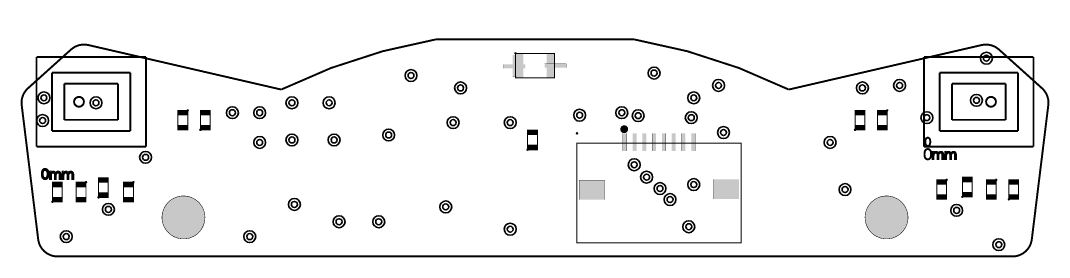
# Model space of a CAD drawing. Header units: millimetres. Extents: x -27.2 to 25.5, y -0.1 to 12.1.
import ezdxf

# ---------------------------------------------------------------- set-up
doc = ezdxf.new("R2010")
doc.units = ezdxf.units.MM
doc.header["$MEASUREMENT"] = 0
for name, color, linetype, true_color in [('Board-Outline-Layer', 7, 'Continuous', 0xff00ff), ('Component-Marking-Layer', 7, 'Continuous', 0x66ffcc), ('Component-Shape-Layer', 7, 'Continuous', 0x00cccc), ('Document-Layer', 7, 'Continuous', 0xffffff), ('Hole-Layer', 7, 'Continuous', 0x222222), ('Multi-Layer', 7, 'Continuous', 0xc0c0c0), ('Pin-Soldering-Layer', 7, 'Continuous', 0xcc9999)]:
    doc.layers.add(name, color=color, linetype=linetype, true_color=true_color)

msp = doc.modelspace()

# ---------------------------------------------------------------- hatches: boundary and pattern name
at = {"layer": 'Component-Marking-Layer'}
for points in [[(-1.949, 10.404, 1), (-1.829, 10.404, 1)], [(-1.949, 10.404, 1), (-1.829, 10.404, 1)], [(-18.733, 7.485, 1), (-18.613, 7.485, 1)], [(-18.733, 7.485, 1), (-18.613, 7.485, 1)], [(17.081, 7.485, 1), (17.201, 7.485, 1)], [(17.081, 7.485, 1), (17.201, 7.485, 1)], [(-18.083, 6.485, 1), (-17.963, 6.485, 1)], [(-18.083, 6.485, 1), (-17.963, 6.485, 1)], [(1.201, 6.31, 1), (1.321, 6.31, 1)], [(1.201, 6.31, 1), (1.321, 6.31, 1)], [(15.438, 6.485, 1), (15.558, 6.485, 1)], [(15.438, 6.485, 1), (15.558, 6.485, 1)], [(-1.326, 5.469, 1), (-1.206, 5.469, 1)], [(-1.326, 5.469, 1), (-1.206, 5.469, 1)], [(-23.94, 3.802, 1), (-23.82, 3.802, 1)], [(-23.94, 3.802, 1), (-23.82, 3.802, 1)], [(-21.512, 3.802, 1), (-21.392, 3.802, 1)], [(-21.512, 3.802, 1), (-21.392, 3.802, 1)], [(20.129, 3.93, 1), (20.249, 3.93, 1)], [(20.129, 3.93, 1), (20.249, 3.93, 1)], [(22.669, 3.93, 1), (22.789, 3.93, 1)], [(22.669, 3.93, 1), (22.789, 3.93, 1)], [(-25.658, 2.802, 1), (-25.538, 2.802, 1)], [(-25.658, 2.802, 1), (-25.538, 2.802, 1)], [(-23.297, 3.026, 1), (-23.177, 3.026, 1)], [(-23.297, 3.026, 1), (-23.177, 3.026, 1)], [(20.934, 3.056, 1), (21.054, 3.056, 1)], [(20.934, 3.056, 1), (21.054, 3.056, 1)], [(23.312, 2.93, 1), (23.432, 2.93, 1)], [(23.312, 2.93, 1), (23.432, 2.93, 1)]]:
    msp.add_hatch(color=256, dxfattribs=at).paths.add_polyline_path(points)
at = {"layer": 'Document-Layer'}
for points in [[(-1.83, 9.223), (-2.03, 9.223), (-2.03, 10.323), (-1.83, 10.323)], [(-1.83, 9.223), (-2.03, 9.223), (-2.03, 10.323), (-1.83, 10.323)], [(-1.383, 9.839), (-1.383, 9.639), (-2.483, 9.639), (-2.483, 9.839)], [(-1.383, 9.839), (-1.383, 9.639), (-2.483, 9.639), (-2.483, 9.839)], [(-0.395, 9.67), (-0.395, 9.87), (0.705, 9.87), (0.705, 9.67)], [(-0.395, 9.67), (-0.395, 9.87), (0.705, 9.87), (0.705, 9.67)]]:
    msp.add_hatch(color=256, dxfattribs=at).paths.add_polyline_path(points)
at = {"layer": 'Multi-Layer'}
for points in [[(-19.989, 2, 1), (-17.789, 2, 1)], [(16.011, 2, 1), (18.211, 2, 1)]]:
    msp.add_hatch(color=256, dxfattribs=at).paths.add_polyline_path(points)
at = {"layer": 'Pin-Soldering-Layer'}
for points in [[(-1.889, 9.154), (-1.889, 10.404), (-1.489, 10.404), (-1.489, 9.154)], [(-1.889, 9.154), (-1.889, 10.404), (-1.489, 10.404), (-1.489, 9.154)], [(-0.289, 9.154), (-0.289, 10.404), (0.111, 10.404), (0.111, 9.154)], [(-0.289, 9.154), (-0.289, 10.404), (0.111, 10.404), (0.111, 9.154)], [(-18.673, 7.485), (-18.673, 7.235), (-19.173, 7.235), (-19.173, 7.485)], [(-18.673, 7.485), (-18.673, 7.235), (-19.173, 7.235), (-19.173, 7.485)], [(-18.023, 7.485), (-17.523, 7.485), (-17.523, 7.235), (-18.023, 7.235)], [(-18.023, 7.485), (-17.523, 7.485), (-17.523, 7.235), (-18.023, 7.235)], [(15.498, 7.485), (15.998, 7.485), (15.998, 7.235), (15.498, 7.235)], [(15.498, 7.485), (15.998, 7.485), (15.998, 7.235), (15.498, 7.235)], [(17.141, 7.485), (17.141, 7.235), (16.641, 7.235), (16.641, 7.485)], [(17.141, 7.485), (17.141, 7.235), (16.641, 7.235), (16.641, 7.485)], [(-18.673, 6.485), (-19.173, 6.485), (-19.173, 6.735), (-18.673, 6.735)], [(-18.673, 6.485), (-19.173, 6.485), (-19.173, 6.735), (-18.673, 6.735)], [(-18.023, 6.485), (-18.023, 6.735), (-17.523, 6.735), (-17.523, 6.485)], [(-18.023, 6.485), (-18.023, 6.735), (-17.523, 6.735), (-17.523, 6.485)], [(-1.266, 6.22), (-1.266, 6.47), (-0.766, 6.47), (-0.766, 6.22)], [(-1.266, 6.22), (-1.266, 6.47), (-0.766, 6.47), (-0.766, 6.22)], [(15.498, 6.485), (15.498, 6.735), (15.998, 6.735), (15.998, 6.485)], [(15.498, 6.485), (15.498, 6.735), (15.998, 6.735), (15.998, 6.485)], [(17.141, 6.485), (16.641, 6.485), (16.641, 6.735), (17.141, 6.735)], [(17.141, 6.485), (16.641, 6.485), (16.641, 6.735), (17.141, 6.735)], [(3.611, 6.31), (3.811, 6.31), (3.811, 5.41), (3.611, 5.41)], [(3.611, 6.31), (3.811, 6.31), (3.811, 5.41), (3.611, 5.41)], [(4.111, 6.31), (4.311, 6.31), (4.311, 5.41), (4.111, 5.41)], [(4.111, 6.31), (4.311, 6.31), (4.311, 5.41), (4.111, 5.41)], [(4.611, 6.31), (4.811, 6.31), (4.811, 5.41), (4.611, 5.41)], [(4.611, 6.31), (4.811, 6.31), (4.811, 5.41), (4.611, 5.41)], [(5.111, 6.31), (5.311, 6.31), (5.311, 5.41), (5.111, 5.41)], [(5.111, 6.31), (5.311, 6.31), (5.311, 5.41), (5.111, 5.41)], [(5.611, 6.31), (5.811, 6.31), (5.811, 5.41), (5.611, 5.41)], [(5.611, 6.31), (5.811, 6.31), (5.811, 5.41), (5.611, 5.41)], [(6.111, 6.31), (6.311, 6.31), (6.311, 5.41), (6.111, 5.41)], [(6.111, 6.31), (6.311, 6.31), (6.311, 5.41), (6.111, 5.41)], [(6.611, 6.31), (6.811, 6.31), (6.811, 5.41), (6.611, 5.41)], [(6.611, 6.31), (6.811, 6.31), (6.811, 5.41), (6.611, 5.41)], [(7.111, 6.31), (7.311, 6.31), (7.311, 5.41), (7.111, 5.41)], [(7.111, 6.31), (7.311, 6.31), (7.311, 5.41), (7.111, 5.41)], [(-0.766, 5.72), (-0.766, 5.47), (-1.266, 5.47), (-1.266, 5.72)], [(-0.766, 5.72), (-0.766, 5.47), (-1.266, 5.47), (-1.266, 5.72)], [(-25.598, 3.802), (-25.098, 3.802), (-25.098, 3.552), (-25.598, 3.552)], [(-25.598, 3.802), (-25.098, 3.802), (-25.098, 3.552), (-25.598, 3.552)], [(-23.88, 3.802), (-23.88, 3.552), (-24.38, 3.552), (-24.38, 3.802)], [(-23.88, 3.802), (-23.88, 3.552), (-24.38, 3.552), (-24.38, 3.802)], [(-23.237, 3.778), (-23.237, 4.028), (-22.737, 4.028), (-22.737, 3.778)], [(-23.237, 3.778), (-23.237, 4.028), (-22.737, 4.028), (-22.737, 3.778)], [(-21.452, 3.802), (-21.452, 3.552), (-21.952, 3.552), (-21.952, 3.802)], [(-21.452, 3.802), (-21.452, 3.552), (-21.952, 3.552), (-21.952, 3.802)], [(1.371, 2.911), (1.371, 3.911), (2.671, 3.911), (2.671, 2.911)], [(1.371, 2.911), (1.371, 3.911), (2.671, 3.911), (2.671, 2.911)], [(8.251, 2.947), (8.251, 3.947), (9.551, 3.947), (9.551, 2.947)], [(8.251, 2.947), (8.251, 3.947), (9.551, 3.947), (9.551, 2.947)], [(20.189, 3.93), (20.189, 3.68), (19.689, 3.68), (19.689, 3.93)], [(20.189, 3.93), (20.189, 3.68), (19.689, 3.68), (19.689, 3.93)], [(20.994, 3.807), (20.994, 4.057), (21.494, 4.057), (21.494, 3.807)], [(20.994, 3.807), (20.994, 4.057), (21.494, 4.057), (21.494, 3.807)], [(22.729, 3.93), (22.729, 3.68), (22.229, 3.68), (22.229, 3.93)], [(22.729, 3.93), (22.729, 3.68), (22.229, 3.68), (22.229, 3.93)], [(23.372, 3.93), (23.872, 3.93), (23.872, 3.68), (23.372, 3.68)], [(23.372, 3.93), (23.872, 3.93), (23.872, 3.68), (23.372, 3.68)], [(-22.737, 3.278), (-22.737, 3.028), (-23.237, 3.028), (-23.237, 3.278)], [(-22.737, 3.278), (-22.737, 3.028), (-23.237, 3.028), (-23.237, 3.278)], [(20.189, 2.93), (19.689, 2.93), (19.689, 3.18), (20.189, 3.18)], [(20.189, 2.93), (19.689, 2.93), (19.689, 3.18), (20.189, 3.18)], [(21.494, 3.307), (21.494, 3.057), (20.994, 3.057), (20.994, 3.307)], [(21.494, 3.307), (21.494, 3.057), (20.994, 3.057), (20.994, 3.307)], [(22.729, 2.93), (22.229, 2.93), (22.229, 3.18), (22.729, 3.18)], [(22.729, 2.93), (22.229, 2.93), (22.229, 3.18), (22.729, 3.18)], [(23.372, 2.93), (23.372, 3.18), (23.872, 3.18), (23.872, 2.93)], [(23.372, 2.93), (23.372, 3.18), (23.872, 3.18), (23.872, 2.93)], [(-25.598, 2.802), (-25.598, 3.052), (-25.098, 3.052), (-25.098, 2.802)], [(-25.598, 2.802), (-25.598, 3.052), (-25.098, 3.052), (-25.098, 2.802)], [(-23.88, 2.802), (-24.38, 2.802), (-24.38, 3.052), (-23.88, 3.052)], [(-23.88, 2.802), (-24.38, 2.802), (-24.38, 3.052), (-23.88, 3.052)], [(-21.452, 2.802), (-21.952, 2.802), (-21.952, 3.052), (-21.452, 3.052)], [(-21.452, 2.802), (-21.952, 2.802), (-21.952, 3.052), (-21.452, 3.052)]]:
    msp.add_hatch(color=256, dxfattribs=at).paths.add_polyline_path(points)

# ---------------------------------------------------------------- linework, layer by layer
at = {"layer": 'Board-Outline-Layer', "const_width": 0.1}
for points in [[(-13.884, 8.553, -0.071), (-5.981, 11.12)], [(4.203, 11.12, -0.071), (12.106, 8.553)], [(-24.65, 10.6, -0.245), (-23.756, 10.832)], [(21.978, 10.832, -0.245), (22.872, 10.6)], [(-27.173, 7.756, -0.245), (-26.849, 8.621)], [(25.071, 8.621, -0.245), (25.395, 7.756)], [(-25.336, 0, -0.379), (-26.328, 0.878)], [(24.55, 0.878, -0.379), (23.558, 0)]]:
    msp.add_lwpolyline(points, format="xyb", dxfattribs=at)
at = {"layer": 'Board-Outline-Layer'}
for points, const_width in [([(-5.981, 11.12), (4.203, 11.12)], 0.0991), ([(-26.849, 8.621), (-24.65, 10.6)], 0.1), ([(-23.756, 10.832), (-13.884, 8.553)], 0.1), ([(12.106, 8.553), (21.978, 10.832)], 0.1), ([(22.872, 10.6), (25.071, 8.621)], 0.1), ([(-26.328, 0.878), (-27.173, 7.756)], 0.1), ([(25.395, 7.756), (24.55, 0.878)], 0.1), ([(23.558, 0), (-25.336, 0)], 0.1)]:
    msp.add_lwpolyline(points, dxfattribs=dict(at, const_width=const_width))
at = {"layer": 'Component-Marking-Layer', "const_width": 0.00508}
for points in [[(-1.949, 10.404, 1), (-1.829, 10.404, 1)], [(-1.949, 10.404, 1), (-1.829, 10.404, 1)], [(1.201, 6.31, 1), (1.321, 6.31, 1)], [(1.201, 6.31, 1), (1.321, 6.31, 1)], [(-1.326, 5.469, 1), (-1.206, 5.469, 1)], [(-1.326, 5.469, 1), (-1.206, 5.469, 1)]]:
    msp.add_lwpolyline(points, format="xyb", close=True, dxfattribs=at)
for points in [[(-18.733, 7.485, 1), (-18.613, 7.485), (-18.613, 7.485, 1), (-18.733, 7.485)], [(-18.733, 7.485, 1), (-18.613, 7.485), (-18.613, 7.485, 1), (-18.733, 7.485)], [(17.081, 7.485, 1), (17.201, 7.485), (17.201, 7.485, 1), (17.081, 7.485)], [(17.081, 7.485, 1), (17.201, 7.485), (17.201, 7.485, 1), (17.081, 7.485)], [(-18.083, 6.485, 1), (-17.963, 6.485), (-17.963, 6.485, 1), (-18.083, 6.485)], [(-18.083, 6.485, 1), (-17.963, 6.485), (-17.963, 6.485, 1), (-18.083, 6.485)], [(15.438, 6.485, 1), (15.558, 6.485), (15.558, 6.485, 1), (15.438, 6.485)], [(15.438, 6.485, 1), (15.558, 6.485), (15.558, 6.485, 1), (15.438, 6.485)], [(-23.94, 3.802, 1), (-23.82, 3.802), (-23.82, 3.802, 1), (-23.94, 3.802)], [(-23.94, 3.802, 1), (-23.82, 3.802), (-23.82, 3.802, 1), (-23.94, 3.802)], [(-21.512, 3.802, 1), (-21.392, 3.802), (-21.392, 3.802, 1), (-21.512, 3.802)], [(-21.512, 3.802, 1), (-21.392, 3.802), (-21.392, 3.802, 1), (-21.512, 3.802)], [(20.129, 3.93, 1), (20.249, 3.93), (20.249, 3.93, 1), (20.129, 3.93)], [(20.129, 3.93, 1), (20.249, 3.93), (20.249, 3.93, 1), (20.129, 3.93)], [(22.669, 3.93, 1), (22.789, 3.93), (22.789, 3.93, 1), (22.669, 3.93)], [(22.669, 3.93, 1), (22.789, 3.93), (22.789, 3.93, 1), (22.669, 3.93)], [(-25.658, 2.802, 1), (-25.538, 2.802), (-25.538, 2.802, 1), (-25.658, 2.802)], [(-25.658, 2.802, 1), (-25.538, 2.802), (-25.538, 2.802, 1), (-25.658, 2.802)], [(-23.297, 3.026, 1), (-23.177, 3.026), (-23.177, 3.026, 1), (-23.297, 3.026)], [(-23.297, 3.026, 1), (-23.177, 3.026), (-23.177, 3.026, 1), (-23.297, 3.026)], [(20.934, 3.056, 1), (21.054, 3.056), (21.054, 3.056, 1), (20.934, 3.056)], [(20.934, 3.056, 1), (21.054, 3.056), (21.054, 3.056, 1), (20.934, 3.056)], [(23.312, 2.93, 1), (23.432, 2.93), (23.432, 2.93, 1), (23.312, 2.93)], [(23.312, 2.93, 1), (23.432, 2.93), (23.432, 2.93, 1), (23.312, 2.93)]]:
    msp.add_lwpolyline(points, format="xyb", dxfattribs=at)
at = {"layer": 'Component-Shape-Layer', "const_width": 0.0508}
for points in [[(0.111, 9.154), (-1.889, 9.154), (-1.889, 10.404), (0.111, 10.404)], [(0.111, 9.154), (-1.889, 9.154), (-1.889, 10.404), (0.111, 10.404)], [(-18.673, 7.485), (-18.673, 6.485), (-19.173, 6.485), (-19.173, 7.485)], [(-18.673, 7.485), (-18.673, 6.485), (-19.173, 6.485), (-19.173, 7.485)], [(-18.023, 6.485), (-18.023, 7.485), (-17.523, 7.485), (-17.523, 6.485)], [(-18.023, 6.485), (-18.023, 7.485), (-17.523, 7.485), (-17.523, 6.485)], [(15.498, 6.485), (15.498, 7.485), (15.998, 7.485), (15.998, 6.485)], [(15.498, 6.485), (15.498, 7.485), (15.998, 7.485), (15.998, 6.485)], [(17.141, 7.485), (17.141, 6.485), (16.641, 6.485), (16.641, 7.485)], [(17.141, 7.485), (17.141, 6.485), (16.641, 6.485), (16.641, 7.485)], [(-1.266, 5.469), (-1.266, 6.469), (-0.766, 6.469), (-0.766, 5.469)], [(-1.266, 5.469), (-1.266, 6.469), (-0.766, 6.469), (-0.766, 5.469)], [(1.261, 0.701), (1.261, 5.801), (9.661, 5.801), (9.661, 0.701)], [(1.261, 0.701), (1.261, 5.801), (9.661, 5.801), (9.661, 0.701)], [(-25.598, 2.802), (-25.598, 3.802), (-25.098, 3.802), (-25.098, 2.802)], [(-25.598, 2.802), (-25.598, 3.802), (-25.098, 3.802), (-25.098, 2.802)], [(-23.88, 3.802), (-23.88, 2.802), (-24.38, 2.802), (-24.38, 3.802)], [(-23.88, 3.802), (-23.88, 2.802), (-24.38, 2.802), (-24.38, 3.802)], [(-23.237, 3.026), (-23.237, 4.026), (-22.737, 4.026), (-22.737, 3.026)], [(-23.237, 3.026), (-23.237, 4.026), (-22.737, 4.026), (-22.737, 3.026)], [(-21.452, 3.802), (-21.452, 2.802), (-21.952, 2.802), (-21.952, 3.802)], [(-21.452, 3.802), (-21.452, 2.802), (-21.952, 2.802), (-21.952, 3.802)], [(20.189, 3.93), (20.189, 2.93), (19.689, 2.93), (19.689, 3.93)], [(20.189, 3.93), (20.189, 2.93), (19.689, 2.93), (19.689, 3.93)], [(20.994, 3.056), (20.994, 4.056), (21.494, 4.056), (21.494, 3.056)], [(20.994, 3.056), (20.994, 4.056), (21.494, 4.056), (21.494, 3.056)], [(22.729, 3.93), (22.729, 2.93), (22.229, 2.93), (22.229, 3.93)], [(22.729, 3.93), (22.729, 2.93), (22.229, 2.93), (22.229, 3.93)], [(23.372, 2.93), (23.372, 3.93), (23.872, 3.93), (23.872, 2.93)], [(23.372, 2.93), (23.372, 3.93), (23.872, 3.93), (23.872, 2.93)]]:
    msp.add_lwpolyline(points, close=True, dxfattribs=at)
at = {"layer": 'Document-Layer', "const_width": 0.1}
for points in [[(-26.414, 10.225), (-26.414, 5.625)], [(-26.414, 10.225), (-20.814, 10.225)], [(-20.814, 10.225), (-20.814, 5.625)], [(19.036, 10.225), (19.036, 5.625)], [(19.036, 10.225), (24.636, 10.225)], [(24.636, 10.225), (24.636, 5.625)], [(-25.614, 9.425), (-25.614, 6.425)], [(-25.614, 9.425), (-21.614, 9.425)], [(-21.614, 9.425), (-21.614, 6.425)], [(19.836, 9.425), (19.836, 6.425)], [(19.836, 9.425), (23.836, 9.425)], [(23.836, 9.425), (23.836, 6.425)], [(-24.989, 8.85), (-22.239, 8.85)], [(-24.989, 7), (-24.989, 8.85)], [(-24.989, 8.85), (-24.989, 7)], [(-22.239, 8.85), (-24.989, 8.85)], [(-22.239, 8.85), (-22.239, 7)], [(-22.239, 7), (-22.239, 8.85)], [(20.461, 8.85), (23.211, 8.85)], [(20.461, 7), (20.461, 8.85)], [(20.461, 8.85), (20.461, 7)], [(23.211, 8.85), (20.461, 8.85)], [(23.211, 8.85), (23.211, 7)], [(23.211, 7), (23.211, 8.85)], [(-22.239, 7), (-24.989, 7)], [(-24.989, 7), (-22.239, 7)], [(23.211, 7), (20.461, 7)], [(20.461, 7), (23.211, 7)], [(-25.614, 6.425), (-21.614, 6.425)], [(19.836, 6.425), (23.836, 6.425)], [(19.1, 5.875), (19.101, 5.836), (19.104, 5.802), (19.109, 5.773), (19.12, 5.739), (19.134, 5.712), (19.161, 5.685), (19.191, 5.669), (19.224, 5.663), (19.256, 5.669), (19.287, 5.685), (19.313, 5.712), (19.327, 5.739), (19.34, 5.777), (19.345, 5.807), (19.349, 5.84), (19.35, 5.875), (19.349, 5.91), (19.346, 5.942), (19.341, 5.971), (19.329, 6.007), (19.313, 6.037), (19.287, 6.065), (19.256, 6.081), (19.224, 6.087), (19.191, 6.081), (19.161, 6.065), (19.135, 6.038), (19.12, 6.011), (19.109, 5.977), (19.104, 5.948), (19.101, 5.914), (19.1, 5.875)], [(19.472, 5.99), (19.472, 5.99)], [(20.119, 5.99), (20.119, 5.99)], [(-26.414, 5.625), (-20.814, 5.625)], [(19.036, 5.625), (24.636, 5.625)], [(19.055, 5.24), (19.056, 5.264), (19.057, 5.286), (19.058, 5.308), (19.061, 5.328), (19.063, 5.346), (19.067, 5.363), (19.071, 5.379), (19.076, 5.393), (19.082, 5.406), (19.088, 5.418), (19.095, 5.43), (19.102, 5.441), (19.11, 5.45), (19.118, 5.459), (19.127, 5.467), (19.136, 5.475), (19.146, 5.481), (19.156, 5.487), (19.166, 5.492), (19.177, 5.496), (19.188, 5.499), (19.199, 5.501), (19.211, 5.502), (19.222, 5.503), (19.234, 5.502), (19.246, 5.501), (19.257, 5.499), (19.269, 5.496), (19.279, 5.492), (19.29, 5.487), (19.3, 5.481), (19.31, 5.475), (19.32, 5.467), (19.329, 5.459), (19.337, 5.45), (19.345, 5.44), (19.353, 5.429), (19.36, 5.417), (19.366, 5.404), (19.372, 5.391), (19.377, 5.376), (19.382, 5.36), (19.386, 5.343), (19.389, 5.325), (19.392, 5.305), (19.394, 5.285), (19.395, 5.263), (19.395, 5.24), (19.395, 5.217), (19.394, 5.195), (19.392, 5.175), (19.389, 5.155), (19.386, 5.137), (19.382, 5.12), (19.378, 5.104), (19.372, 5.09), (19.367, 5.076), (19.36, 5.064), (19.353, 5.052), (19.346, 5.041), (19.338, 5.031), (19.329, 5.021), (19.32, 5.013), (19.31, 5.006), (19.3, 4.999), (19.29, 4.993), (19.279, 4.988), (19.269, 4.984), (19.257, 4.981), (19.246, 4.979), (19.234, 4.978), (19.222, 4.977), (19.211, 4.978), (19.199, 4.979), (19.188, 4.981), (19.177, 4.984), (19.167, 4.988), (19.156, 4.993), (19.146, 4.998), (19.136, 5.005), (19.127, 5.012), (19.118, 5.02), (19.11, 5.029), (19.102, 5.039), (19.095, 5.05), (19.089, 5.061), (19.082, 5.074), (19.077, 5.087), (19.072, 5.101), (19.067, 5.117), (19.064, 5.134), (19.061, 5.152), (19.058, 5.172), (19.057, 5.193), (19.056, 5.216), (19.055, 5.24)], [(-26.141, 4.224), (-26.141, 4.248), (-26.14, 4.27), (-26.138, 4.292), (-26.136, 4.312), (-26.133, 4.33), (-26.129, 4.347), (-26.125, 4.363), (-26.12, 4.377), (-26.114, 4.39), (-26.108, 4.402), (-26.101, 4.414), (-26.094, 4.425), (-26.086, 4.434), (-26.078, 4.443), (-26.069, 4.451), (-26.06, 4.459), (-26.05, 4.465), (-26.04, 4.471), (-26.03, 4.476), (-26.019, 4.48), (-26.008, 4.483), (-25.997, 4.485), (-25.985, 4.486), (-25.974, 4.487), (-25.962, 4.486), (-25.95, 4.485), (-25.939, 4.483), (-25.928, 4.48), (-25.917, 4.476), (-25.906, 4.471), (-25.896, 4.465), (-25.886, 4.459), (-25.876, 4.451), (-25.867, 4.443), (-25.859, 4.434), (-25.851, 4.424), (-25.843, 4.413), (-25.836, 4.401), (-25.83, 4.388), (-25.824, 4.375), (-25.819, 4.36), (-25.814, 4.344), (-25.81, 4.327), (-25.807, 4.309), (-25.804, 4.289), (-25.802, 4.269), (-25.801, 4.247), (-25.801, 4.224), (-25.801, 4.201), (-25.802, 4.179), (-25.804, 4.159), (-25.807, 4.139), (-25.81, 4.121), (-25.814, 4.104), (-25.818, 4.088), (-25.824, 4.074), (-25.83, 4.06), (-25.836, 4.048), (-25.843, 4.036), (-25.85, 4.025), (-25.858, 4.015), (-25.867, 4.005), (-25.876, 3.997), (-25.886, 3.99), (-25.896, 3.983), (-25.906, 3.977), (-25.917, 3.972), (-25.927, 3.968), (-25.939, 3.965), (-25.95, 3.963), (-25.962, 3.962), (-25.974, 3.961), (-25.985, 3.962), (-25.997, 3.963), (-26.008, 3.965), (-26.019, 3.968), (-26.03, 3.972), (-26.04, 3.977), (-26.05, 3.982), (-26.06, 3.989), (-26.069, 3.996), (-26.078, 4.004), (-26.086, 4.013), (-26.094, 4.023), (-26.101, 4.034), (-26.108, 4.045), (-26.114, 4.058), (-26.119, 4.071), (-26.124, 4.085), (-26.129, 4.101), (-26.132, 4.118), (-26.135, 4.136), (-26.138, 4.156), (-26.14, 4.177), (-26.141, 4.2), (-26.141, 4.224)], [(-26.096, 4.224), (-26.095, 4.185), (-26.092, 4.151), (-26.087, 4.122), (-26.077, 4.088), (-26.062, 4.061), (-26.035, 4.034), (-26.005, 4.018), (-25.972, 4.012), (-25.94, 4.018), (-25.909, 4.034), (-25.884, 4.061), (-25.869, 4.088), (-25.857, 4.126), (-25.851, 4.156), (-25.847, 4.189), (-25.846, 4.224), (-25.847, 4.259), (-25.85, 4.291), (-25.855, 4.32), (-25.867, 4.356), (-25.883, 4.386), (-25.909, 4.414), (-25.94, 4.43), (-25.972, 4.436), (-26.005, 4.43), (-26.035, 4.414), (-26.061, 4.387), (-26.076, 4.36), (-26.087, 4.326), (-26.092, 4.297), (-26.095, 4.263), (-26.096, 4.224)], [(-25.724, 4.339), (-25.679, 4.339), (-25.679, 4.276), (-25.667, 4.292), (-25.654, 4.306), (-25.642, 4.318), (-25.629, 4.327), (-25.61, 4.335), (-25.592, 4.341), (-25.573, 4.345), (-25.553, 4.346), (-25.54, 4.345), (-25.527, 4.343), (-25.515, 4.34), (-25.503, 4.335), (-25.491, 4.33), (-25.481, 4.323), (-25.471, 4.316), (-25.463, 4.307), (-25.456, 4.298), (-25.449, 4.286), (-25.443, 4.273), (-25.437, 4.258), (-25.431, 4.268), (-25.425, 4.278), (-25.418, 4.287), (-25.411, 4.296), (-25.403, 4.304), (-25.395, 4.311), (-25.387, 4.317), (-25.379, 4.323), (-25.361, 4.333), (-25.342, 4.34), (-25.323, 4.344), (-25.303, 4.346), (-25.285, 4.345), (-25.267, 4.341), (-25.251, 4.335), (-25.236, 4.327), (-25.223, 4.316), (-25.211, 4.304), (-25.201, 4.29), (-25.193, 4.274), (-25.19, 4.265), (-25.187, 4.255), (-25.185, 4.244), (-25.183, 4.231), (-25.181, 4.218), (-25.18, 4.204), (-25.179, 4.188), (-25.179, 4.172), (-25.179, 3.974), (-25.224, 3.974), (-25.224, 4.172), (-25.224, 4.186), (-25.225, 4.199), (-25.225, 4.211), (-25.226, 4.221), (-25.227, 4.231), (-25.229, 4.239), (-25.231, 4.246), (-25.233, 4.252), (-25.238, 4.263), (-25.244, 4.272), (-25.252, 4.28), (-25.262, 4.288), (-25.272, 4.293), (-25.284, 4.298), (-25.297, 4.3), (-25.311, 4.301), (-25.328, 4.3), (-25.344, 4.296), (-25.359, 4.29), (-25.374, 4.281), (-25.388, 4.27), (-25.399, 4.258), (-25.408, 4.243), (-25.416, 4.228), (-25.419, 4.219), (-25.422, 4.208), (-25.424, 4.196), (-25.426, 4.183), (-25.427, 4.168), (-25.428, 4.152), (-25.429, 4.135), (-25.429, 4.116), (-25.429, 3.974), (-25.474, 3.974), (-25.474, 4.16), (-25.474, 4.176), (-25.475, 4.19), (-25.475, 4.203), (-25.476, 4.215), (-25.477, 4.226), (-25.479, 4.235), (-25.481, 4.243), (-25.483, 4.249), (-25.487, 4.26), (-25.494, 4.27), (-25.502, 4.279), (-25.512, 4.287), (-25.523, 4.293), (-25.534, 4.297), (-25.547, 4.3), (-25.561, 4.301), (-25.577, 4.3), (-25.593, 4.296), (-25.608, 4.29), (-25.623, 4.281), (-25.636, 4.271), (-25.648, 4.258), (-25.658, 4.245), (-25.665, 4.229), (-25.669, 4.22), (-25.671, 4.21), (-25.674, 4.199), (-25.676, 4.187), (-25.677, 4.174), (-25.678, 4.16), (-25.679, 4.144), (-25.679, 4.128), (-25.679, 3.974), (-25.724, 3.974), (-25.724, 4.339)], [(-25.077, 4.339), (-25.032, 4.339), (-25.032, 4.276), (-25.019, 4.292), (-25.007, 4.306), (-24.994, 4.318), (-24.981, 4.327), (-24.963, 4.335), (-24.944, 4.341), (-24.925, 4.345), (-24.906, 4.346), (-24.893, 4.345), (-24.88, 4.343), (-24.867, 4.34), (-24.855, 4.335), (-24.844, 4.33), (-24.833, 4.323), (-24.824, 4.316), (-24.816, 4.307), (-24.809, 4.298), (-24.802, 4.286), (-24.795, 4.273), (-24.79, 4.258), (-24.784, 4.268), (-24.777, 4.278), (-24.77, 4.287), (-24.763, 4.296), (-24.756, 4.304), (-24.748, 4.311), (-24.74, 4.317), (-24.731, 4.323), (-24.713, 4.333), (-24.695, 4.34), (-24.675, 4.344), (-24.656, 4.346), (-24.637, 4.345), (-24.62, 4.341), (-24.604, 4.335), (-24.589, 4.327), (-24.575, 4.316), (-24.564, 4.304), (-24.554, 4.29), (-24.546, 4.274), (-24.543, 4.265), (-24.54, 4.255), (-24.537, 4.244), (-24.535, 4.231), (-24.534, 4.218), (-24.533, 4.204), (-24.532, 4.188), (-24.532, 4.172), (-24.532, 3.974), (-24.577, 3.974), (-24.577, 4.172), (-24.577, 4.186), (-24.577, 4.199), (-24.578, 4.211), (-24.579, 4.221), (-24.58, 4.231), (-24.582, 4.239), (-24.583, 4.246), (-24.585, 4.252), (-24.59, 4.263), (-24.597, 4.272), (-24.605, 4.28), (-24.614, 4.288), (-24.625, 4.293), (-24.637, 4.298), (-24.65, 4.3), (-24.663, 4.301), (-24.68, 4.3), (-24.696, 4.296), (-24.712, 4.29), (-24.727, 4.281), (-24.74, 4.27), (-24.751, 4.258), (-24.761, 4.243), (-24.769, 4.228), (-24.772, 4.219), (-24.774, 4.208), (-24.777, 4.196), (-24.779, 4.183), (-24.78, 4.168), (-24.781, 4.152), (-24.782, 4.135), (-24.782, 4.116), (-24.782, 3.974), (-24.827, 3.974), (-24.827, 4.16), (-24.827, 4.176), (-24.827, 4.19), (-24.828, 4.203), (-24.829, 4.215), (-24.83, 4.226), (-24.831, 4.235), (-24.833, 4.243), (-24.835, 4.249), (-24.84, 4.26), (-24.847, 4.27), (-24.855, 4.279), (-24.864, 4.287), (-24.875, 4.293), (-24.887, 4.297), (-24.9, 4.3), (-24.914, 4.301), (-24.93, 4.3), (-24.946, 4.296), (-24.961, 4.29), (-24.975, 4.281), (-24.989, 4.271), (-25, 4.258), (-25.01, 4.245), (-25.018, 4.229), (-25.021, 4.22), (-25.024, 4.21), (-25.026, 4.199), (-25.028, 4.187), (-25.03, 4.174), (-25.031, 4.16), (-25.032, 4.144), (-25.032, 4.128), (-25.032, 3.974), (-25.077, 3.974), (-25.077, 4.339)]]:
    msp.add_lwpolyline(points, dxfattribs=at)
at = {"layer": 'Document-Layer'}
for points, const_width in [([(-1.83, 9.223), (-2.03, 9.223), (-2.03, 10.323), (-1.83, 10.323)], 0.00508), ([(-1.83, 9.223), (-2.03, 9.223), (-2.03, 10.323), (-1.83, 10.323)], 0.00508), ([(-1.383, 9.839), (-1.383, 9.639), (-2.483, 9.639), (-2.483, 9.839)], 0.00508), ([(-1.383, 9.839), (-1.383, 9.639), (-2.483, 9.639), (-2.483, 9.839)], 0.00508), ([(-0.395, 9.67), (-0.395, 9.87), (0.705, 9.87), (0.705, 9.67)], 0.00508), ([(-0.395, 9.67), (-0.395, 9.87), (0.705, 9.87), (0.705, 9.67)], 0.00508), ([(19.472, 5.355), (19.517, 5.355), (19.517, 5.292), (19.542, 5.322), (19.567, 5.343), (19.604, 5.357), (19.643, 5.362), (19.669, 5.359), (19.705, 5.346), (19.733, 5.323), (19.753, 5.289), (19.785, 5.312), (19.818, 5.339), (19.854, 5.356), (19.893, 5.362), (19.929, 5.357), (19.96, 5.343), (19.995, 5.306), (20.009, 5.271), (20.015, 5.234), (20.017, 5.204), (20.017, 4.99), (19.972, 4.99), (19.972, 5.188), (19.971, 5.215), (19.969, 5.247), (19.958, 5.279), (19.924, 5.309), (19.885, 5.317), (19.852, 5.312), (19.822, 5.297), (19.788, 5.259), (19.774, 5.224), (19.769, 5.184), (19.767, 5.151), (19.767, 4.99), (19.722, 4.99), (19.722, 5.176), (19.721, 5.206), (19.719, 5.242), (19.709, 5.276), (19.684, 5.303), (19.649, 5.316), (19.619, 5.316), (19.588, 5.306), (19.56, 5.287), (19.538, 5.261), (19.525, 5.226), (19.519, 5.19), (19.517, 5.16), (19.517, 4.99), (19.472, 4.99)], 0.1), ([(20.119, 5.355), (20.164, 5.355), (20.164, 5.292), (20.177, 5.308), (20.189, 5.322), (20.202, 5.334), (20.215, 5.343), (20.233, 5.351), (20.252, 5.357), (20.271, 5.361), (20.29, 5.362), (20.303, 5.361), (20.316, 5.359), (20.329, 5.356), (20.341, 5.351), (20.352, 5.346), (20.363, 5.339), (20.372, 5.332), (20.38, 5.323), (20.388, 5.314), (20.394, 5.302), (20.401, 5.289), (20.407, 5.274), (20.413, 5.284), (20.419, 5.294), (20.426, 5.303), (20.433, 5.312), (20.44, 5.32), (20.448, 5.327), (20.456, 5.333), (20.465, 5.339), (20.483, 5.349), (20.501, 5.356), (20.521, 5.36), (20.541, 5.362), (20.559, 5.361), (20.576, 5.357), (20.592, 5.351), (20.607, 5.343), (20.621, 5.332), (20.632, 5.32), (20.642, 5.306), (20.65, 5.29), (20.654, 5.281), (20.656, 5.271), (20.659, 5.26), (20.661, 5.247), (20.662, 5.234), (20.663, 5.22), (20.664, 5.204), (20.664, 5.188), (20.664, 4.99), (20.619, 4.99), (20.619, 5.188), (20.619, 5.202), (20.619, 5.215), (20.618, 5.227), (20.617, 5.237), (20.616, 5.247), (20.615, 5.255), (20.613, 5.262), (20.611, 5.268), (20.606, 5.279), (20.599, 5.288), (20.591, 5.296), (20.582, 5.304), (20.571, 5.309), (20.559, 5.314), (20.547, 5.316), (20.533, 5.317), (20.516, 5.316), (20.5, 5.312), (20.484, 5.306), (20.469, 5.297), (20.456, 5.286), (20.445, 5.274), (20.435, 5.259), (20.427, 5.244), (20.424, 5.235), (20.422, 5.224), (20.419, 5.212), (20.418, 5.199), (20.416, 5.184), (20.415, 5.168), (20.414, 5.151), (20.414, 5.132), (20.414, 4.99), (20.369, 4.99), (20.369, 5.176), (20.369, 5.192), (20.369, 5.206), (20.368, 5.219), (20.367, 5.231), (20.366, 5.242), (20.365, 5.251), (20.363, 5.259), (20.361, 5.265), (20.356, 5.276), (20.35, 5.286), (20.341, 5.295), (20.332, 5.303), (20.321, 5.309), (20.309, 5.313), (20.296, 5.316), (20.282, 5.317), (20.266, 5.316), (20.25, 5.312), (20.235, 5.306), (20.221, 5.297), (20.207, 5.287), (20.196, 5.274), (20.186, 5.261), (20.178, 5.245), (20.175, 5.236), (20.172, 5.226), (20.17, 5.215), (20.168, 5.203), (20.166, 5.19), (20.165, 5.176), (20.164, 5.16), (20.164, 5.144), (20.164, 4.99), (20.119, 4.99)], 0.1)]:
    msp.add_lwpolyline(points, close=True, dxfattribs=dict(at, const_width=const_width))
for points, const_width in [([(-24.489, 7.925, 1), (-23.989, 7.925, 1)], 0.1), ([(-24.489, 7.925, 1), (-23.989, 7.925, 1)], 0.1), ([(22.211, 7.925, 1), (22.711, 7.925, 1)], 0.1), ([(22.211, 7.925, 1), (22.711, 7.925, 1)], 0.1), ([(3.578, 6.522, 1), (3.778, 6.522, 1)], 0.2), ([(3.578, 6.522, 1), (3.778, 6.522, 1)], 0.2)]:
    msp.add_lwpolyline(points, format="xyb", close=True, dxfattribs=dict(at, const_width=const_width))
at = {"layer": 'Hole-Layer'}
for points in [[(22.073, 10.16, 1), (22.378, 10.16, 1)], [(5.055, 9.398, 1), (5.36, 9.398, 1)], [(-7.392, 9.271, 1), (-7.087, 9.271, 1)], [(-4.852, 8.636, 1), (-4.547, 8.636, 1)], [(17.628, 8.763, 1), (17.933, 8.763, 1)], [(-26.188, 8.128, 1), (-25.883, 8.128, 1)], [(-23.521, 7.874, 1), (-23.216, 7.874, 1)], [(7.087, 8.128, 1), (7.392, 8.128, 1)], [(21.565, 8.001, 1), (21.87, 8.001, 1)], [(-16.536, 7.366, 1), (-16.231, 7.366, 1)], [(1.245, 7.239, 1), (1.55, 7.239, 1)], [(3.404, 7.366, 1), (3.709, 7.366, 1)], [(-26.253, 6.965, 1), (-25.948, 6.965, 1)], [(-5.233, 6.858, 1), (-4.928, 6.858, 1)], [(-2.312, 6.858, 1), (-2.007, 6.858, 1)], [(4.242, 7.214, 1), (4.547, 7.214, 1)], [(6.96, 7.112, 1), (7.265, 7.112, 1)], [(19.025, 7.112, 1), (19.33, 7.112, 1)], [(-20.981, 5.08, 1), (-20.676, 5.08, 1)], [(4.039, 4.699, 1), (4.344, 4.699, 1)], [(4.674, 4.064, 1), (4.979, 4.064, 1)], [(7.087, 3.683, 1), (7.392, 3.683, 1)], [(5.36, 3.48, 1), (5.665, 3.48, 1)], [(-5.614, 2.54, 1), (-5.309, 2.54, 1)], [(5.873, 2.916, 1), (6.178, 2.916, 1)], [(-22.886, 2.413, 1), (-22.581, 2.413, 1)], [(20.549, 2.362, 1), (20.854, 2.362, 1)], [(6.833, 1.524, 1), (7.138, 1.524, 1)], [(-25.045, 1.016, 1), (-24.74, 1.016, 1)], [(-2.312, 1.397, 1), (-2.007, 1.397, 1)], [(22.708, 0.605, 1), (23.013, 0.605, 1)]]:
    msp.add_lwpolyline(points, format="xyb", close=True, dxfattribs=at)
for points in [[(8.357, 8.763, 1), (8.662, 8.763), (8.662, 8.763, 1), (8.357, 8.763)], [(15.723, 8.636, 1), (16.028, 8.636), (16.028, 8.636, 1), (15.723, 8.636)], [(-13.488, 7.874, 1), (-13.183, 7.874), (-13.183, 7.874, 1), (-13.488, 7.874)], [(-11.583, 7.874, 1), (-11.278, 7.874), (-11.278, 7.874, 1), (-11.583, 7.874)], [(-15.139, 7.366, 1), (-14.834, 7.366), (-14.834, 7.366, 1), (-15.139, 7.366)], [(-8.535, 6.223, 1), (-8.23, 6.223), (-8.23, 6.223, 1), (-8.535, 6.223)], [(8.611, 6.35, 1), (8.916, 6.35), (8.916, 6.35, 1), (8.611, 6.35)], [(-15.139, 5.842, 1), (-14.834, 5.842), (-14.834, 5.842, 1), (-15.139, 5.842)], [(-13.488, 5.969, 1), (-13.183, 5.969), (-13.183, 5.969, 1), (-13.488, 5.969)], [(-11.329, 5.969, 1), (-11.024, 5.969), (-11.024, 5.969, 1), (-11.329, 5.969)], [(14.072, 5.842, 1), (14.377, 5.842), (14.377, 5.842, 1), (14.072, 5.842)], [(14.834, 3.429, 1), (15.139, 3.429), (15.139, 3.429, 1), (14.834, 3.429)], [(-13.361, 2.667, 1), (-13.056, 2.667), (-13.056, 2.667, 1), (-13.361, 2.667)], [(-11.075, 1.778, 1), (-10.77, 1.778), (-10.77, 1.778, 1), (-11.075, 1.778)], [(-9.043, 1.778, 1), (-8.738, 1.778), (-8.738, 1.778, 1), (-9.043, 1.778)], [(-15.647, 1.016, 1), (-15.342, 1.016), (-15.342, 1.016, 1), (-15.647, 1.016)]]:
    msp.add_lwpolyline(points, format="xyb", dxfattribs=at)
at = {"layer": 'Multi-Layer'}
for points in [[(21.92, 10.16, 1), (22.53, 10.16), (22.53, 10.16, 1), (21.92, 10.16)], [(8.204, 8.763, 1), (8.814, 8.763), (8.814, 8.763, 1), (8.204, 8.763)], [(17.475, 8.763, 1), (18.085, 8.763), (18.085, 8.763, 1), (17.475, 8.763)], [(-26.34, 8.128, 1), (-25.73, 8.128), (-25.73, 8.128, 1), (-26.34, 8.128)], [(15.57, 8.636, 1), (16.18, 8.636), (16.18, 8.636, 1), (15.57, 8.636)], [(-23.673, 7.874, 1), (-23.063, 7.874), (-23.063, 7.874, 1), (-23.673, 7.874)], [(-13.64, 7.874, 1), (-13.03, 7.874), (-13.03, 7.874, 1), (-13.64, 7.874)], [(-11.735, 7.874, 1), (-11.125, 7.874), (-11.125, 7.874, 1), (-11.735, 7.874)], [(21.412, 8.001, 1), (22.022, 8.001), (22.022, 8.001, 1), (21.412, 8.001)], [(-16.688, 7.366, 1), (-16.078, 7.366), (-16.078, 7.366, 1), (-16.688, 7.366)], [(-15.291, 7.366, 1), (-14.681, 7.366), (-14.681, 7.366, 1), (-15.291, 7.366)], [(1.092, 7.239, 1), (1.702, 7.239), (1.702, 7.239, 1), (1.092, 7.239)], [(3.251, 7.366, 1), (3.861, 7.366), (3.861, 7.366, 1), (3.251, 7.366)], [(18.872, 7.112, 1), (19.482, 7.112), (19.482, 7.112, 1), (18.872, 7.112)], [(-26.406, 6.965, 1), (-25.796, 6.965), (-25.796, 6.965, 1), (-26.406, 6.965)], [(-2.464, 6.858, 1), (-1.854, 6.858), (-1.854, 6.858, 1), (-2.464, 6.858)], [(-8.687, 6.223, 1), (-8.077, 6.223), (-8.077, 6.223, 1), (-8.687, 6.223)], [(8.458, 6.35, 1), (9.068, 6.35), (9.068, 6.35, 1), (8.458, 6.35)], [(-15.291, 5.842, 1), (-14.681, 5.842), (-14.681, 5.842, 1), (-15.291, 5.842)], [(-13.64, 5.969, 1), (-13.03, 5.969), (-13.03, 5.969, 1), (-13.64, 5.969)], [(-11.481, 5.969, 1), (-10.871, 5.969), (-10.871, 5.969, 1), (-11.481, 5.969)], [(13.919, 5.842, 1), (14.529, 5.842), (14.529, 5.842, 1), (13.919, 5.842)], [(-21.133, 5.08, 1), (-20.523, 5.08), (-20.523, 5.08, 1), (-21.133, 5.08)], [(14.681, 3.429, 1), (15.291, 3.429), (15.291, 3.429, 1), (14.681, 3.429)], [(-23.038, 2.413, 1), (-22.428, 2.413), (-22.428, 2.413, 1), (-23.038, 2.413)], [(-13.513, 2.667, 1), (-12.903, 2.667), (-12.903, 2.667, 1), (-13.513, 2.667)], [(20.396, 2.362, 1), (21.006, 2.362), (21.006, 2.362, 1), (20.396, 2.362)], [(-11.227, 1.778, 1), (-10.617, 1.778), (-10.617, 1.778, 1), (-11.227, 1.778)], [(-9.195, 1.778, 1), (-8.585, 1.778), (-8.585, 1.778, 1), (-9.195, 1.778)], [(-2.464, 1.397, 1), (-1.854, 1.397), (-1.854, 1.397, 1), (-2.464, 1.397)], [(-25.197, 1.016, 1), (-24.587, 1.016), (-24.587, 1.016, 1), (-25.197, 1.016)], [(-15.799, 1.016, 1), (-15.189, 1.016), (-15.189, 1.016, 1), (-15.799, 1.016)], [(22.555, 0.605, 1), (23.165, 0.605), (23.165, 0.605, 1), (22.555, 0.605)]]:
    msp.add_lwpolyline(points, format="xyb", dxfattribs=at)
for points in [[(-7.544, 9.271, 1), (-6.934, 9.271, 1)], [(4.902, 9.398, 1), (5.512, 9.398, 1)], [(-5.004, 8.636, 1), (-4.394, 8.636, 1)], [(6.934, 8.128, 1), (7.544, 8.128, 1)], [(4.089, 7.214, 1), (4.699, 7.214, 1)], [(6.807, 7.112, 1), (7.417, 7.112, 1)], [(-5.385, 6.858, 1), (-4.775, 6.858, 1)], [(3.886, 4.699, 1), (4.496, 4.699, 1)], [(4.521, 4.064, 1), (5.131, 4.064, 1)], [(5.207, 3.48, 1), (5.817, 3.48, 1)], [(6.934, 3.683, 1), (7.544, 3.683, 1)], [(5.72, 2.916, 1), (6.33, 2.916, 1)], [(-5.766, 2.54, 1), (-5.156, 2.54, 1)], [(6.68, 1.524, 1), (7.29, 1.524, 1)]]:
    msp.add_lwpolyline(points, format="xyb", close=True, dxfattribs=at)
at = {"layer": 'Multi-Layer', "const_width": 0.0254}
for points in [[(-19.989, 2, 1), (-17.789, 2), (-17.789, 2, 1), (-19.989, 2)], [(16.011, 2, 1), (18.211, 2), (18.211, 2, 1), (16.011, 2)]]:
    msp.add_lwpolyline(points, format="xyb", dxfattribs=at)
at = {"layer": 'Pin-Soldering-Layer', "const_width": 0.00508}
for points in [[(-1.889, 9.154), (-1.889, 10.404), (-1.489, 10.404), (-1.489, 9.154)], [(-1.889, 9.154), (-1.889, 10.404), (-1.489, 10.404), (-1.489, 9.154)], [(-0.289, 9.154), (-0.289, 10.404), (0.111, 10.404), (0.111, 9.154)], [(-0.289, 9.154), (-0.289, 10.404), (0.111, 10.404), (0.111, 9.154)], [(-18.673, 7.485), (-18.673, 7.235), (-19.173, 7.235), (-19.173, 7.485)], [(-18.673, 7.485), (-18.673, 7.235), (-19.173, 7.235), (-19.173, 7.485)], [(-18.023, 7.485), (-17.523, 7.485), (-17.523, 7.235), (-18.023, 7.235)], [(-18.023, 7.485), (-17.523, 7.485), (-17.523, 7.235), (-18.023, 7.235)], [(15.498, 7.485), (15.998, 7.485), (15.998, 7.235), (15.498, 7.235)], [(15.498, 7.485), (15.998, 7.485), (15.998, 7.235), (15.498, 7.235)], [(17.141, 7.485), (17.141, 7.235), (16.641, 7.235), (16.641, 7.485)], [(17.141, 7.485), (17.141, 7.235), (16.641, 7.235), (16.641, 7.485)], [(-18.673, 6.485), (-19.173, 6.485), (-19.173, 6.735), (-18.673, 6.735)], [(-18.673, 6.485), (-19.173, 6.485), (-19.173, 6.735), (-18.673, 6.735)], [(-18.023, 6.485), (-18.023, 6.735), (-17.523, 6.735), (-17.523, 6.485)], [(-18.023, 6.485), (-18.023, 6.735), (-17.523, 6.735), (-17.523, 6.485)], [(-1.266, 6.22), (-1.266, 6.47), (-0.766, 6.47), (-0.766, 6.22)], [(-1.266, 6.22), (-1.266, 6.47), (-0.766, 6.47), (-0.766, 6.22)], [(15.498, 6.485), (15.498, 6.735), (15.998, 6.735), (15.998, 6.485)], [(15.498, 6.485), (15.498, 6.735), (15.998, 6.735), (15.998, 6.485)], [(17.141, 6.485), (16.641, 6.485), (16.641, 6.735), (17.141, 6.735)], [(17.141, 6.485), (16.641, 6.485), (16.641, 6.735), (17.141, 6.735)], [(3.611, 6.31), (3.811, 6.31), (3.811, 5.41), (3.611, 5.41)], [(3.611, 6.31), (3.811, 6.31), (3.811, 5.41), (3.611, 5.41)], [(4.111, 6.31), (4.311, 6.31), (4.311, 5.41), (4.111, 5.41)], [(4.111, 6.31), (4.311, 6.31), (4.311, 5.41), (4.111, 5.41)], [(4.611, 6.31), (4.811, 6.31), (4.811, 5.41), (4.611, 5.41)], [(4.611, 6.31), (4.811, 6.31), (4.811, 5.41), (4.611, 5.41)], [(5.111, 6.31), (5.311, 6.31), (5.311, 5.41), (5.111, 5.41)], [(5.111, 6.31), (5.311, 6.31), (5.311, 5.41), (5.111, 5.41)], [(5.611, 6.31), (5.811, 6.31), (5.811, 5.41), (5.611, 5.41)], [(5.611, 6.31), (5.811, 6.31), (5.811, 5.41), (5.611, 5.41)], [(6.111, 6.31), (6.311, 6.31), (6.311, 5.41), (6.111, 5.41)], [(6.111, 6.31), (6.311, 6.31), (6.311, 5.41), (6.111, 5.41)], [(6.611, 6.31), (6.811, 6.31), (6.811, 5.41), (6.611, 5.41)], [(6.611, 6.31), (6.811, 6.31), (6.811, 5.41), (6.611, 5.41)], [(7.111, 6.31), (7.311, 6.31), (7.311, 5.41), (7.111, 5.41)], [(7.111, 6.31), (7.311, 6.31), (7.311, 5.41), (7.111, 5.41)], [(-0.766, 5.72), (-0.766, 5.47), (-1.266, 5.47), (-1.266, 5.72)], [(-0.766, 5.72), (-0.766, 5.47), (-1.266, 5.47), (-1.266, 5.72)], [(-25.598, 3.802), (-25.098, 3.802), (-25.098, 3.552), (-25.598, 3.552)], [(-25.598, 3.802), (-25.098, 3.802), (-25.098, 3.552), (-25.598, 3.552)], [(-23.88, 3.802), (-23.88, 3.552), (-24.38, 3.552), (-24.38, 3.802)], [(-23.88, 3.802), (-23.88, 3.552), (-24.38, 3.552), (-24.38, 3.802)], [(-23.237, 3.778), (-23.237, 4.028), (-22.737, 4.028), (-22.737, 3.778)], [(-23.237, 3.778), (-23.237, 4.028), (-22.737, 4.028), (-22.737, 3.778)], [(-21.452, 3.802), (-21.452, 3.552), (-21.952, 3.552), (-21.952, 3.802)], [(-21.452, 3.802), (-21.452, 3.552), (-21.952, 3.552), (-21.952, 3.802)], [(1.371, 2.911), (1.371, 3.911), (2.671, 3.911), (2.671, 2.911)], [(1.371, 2.911), (1.371, 3.911), (2.671, 3.911), (2.671, 2.911)], [(8.251, 2.947), (8.251, 3.947), (9.551, 3.947), (9.551, 2.947)], [(8.251, 2.947), (8.251, 3.947), (9.551, 3.947), (9.551, 2.947)], [(20.189, 3.93), (20.189, 3.68), (19.689, 3.68), (19.689, 3.93)], [(20.189, 3.93), (20.189, 3.68), (19.689, 3.68), (19.689, 3.93)], [(20.994, 3.807), (20.994, 4.057), (21.494, 4.057), (21.494, 3.807)], [(20.994, 3.807), (20.994, 4.057), (21.494, 4.057), (21.494, 3.807)], [(22.729, 3.93), (22.729, 3.68), (22.229, 3.68), (22.229, 3.93)], [(22.729, 3.93), (22.729, 3.68), (22.229, 3.68), (22.229, 3.93)], [(23.372, 3.93), (23.872, 3.93), (23.872, 3.68), (23.372, 3.68)], [(23.372, 3.93), (23.872, 3.93), (23.872, 3.68), (23.372, 3.68)], [(-22.737, 3.278), (-22.737, 3.028), (-23.237, 3.028), (-23.237, 3.278)], [(-22.737, 3.278), (-22.737, 3.028), (-23.237, 3.028), (-23.237, 3.278)], [(20.189, 2.93), (19.689, 2.93), (19.689, 3.18), (20.189, 3.18)], [(20.189, 2.93), (19.689, 2.93), (19.689, 3.18), (20.189, 3.18)], [(21.494, 3.307), (21.494, 3.057), (20.994, 3.057), (20.994, 3.307)], [(21.494, 3.307), (21.494, 3.057), (20.994, 3.057), (20.994, 3.307)], [(22.729, 2.93), (22.229, 2.93), (22.229, 3.18), (22.729, 3.18)], [(22.729, 2.93), (22.229, 2.93), (22.229, 3.18), (22.729, 3.18)], [(23.372, 2.93), (23.372, 3.18), (23.872, 3.18), (23.872, 2.93)], [(23.372, 2.93), (23.372, 3.18), (23.872, 3.18), (23.872, 2.93)], [(-25.598, 2.802), (-25.598, 3.052), (-25.098, 3.052), (-25.098, 2.802)], [(-25.598, 2.802), (-25.598, 3.052), (-25.098, 3.052), (-25.098, 2.802)], [(-23.88, 2.802), (-24.38, 2.802), (-24.38, 3.052), (-23.88, 3.052)], [(-23.88, 2.802), (-24.38, 2.802), (-24.38, 3.052), (-23.88, 3.052)], [(-21.452, 2.802), (-21.952, 2.802), (-21.952, 3.052), (-21.452, 3.052)], [(-21.452, 2.802), (-21.952, 2.802), (-21.952, 3.052), (-21.452, 3.052)]]:
    msp.add_lwpolyline(points, close=True, dxfattribs=at)

doc.saveas('drawing.dxf')
